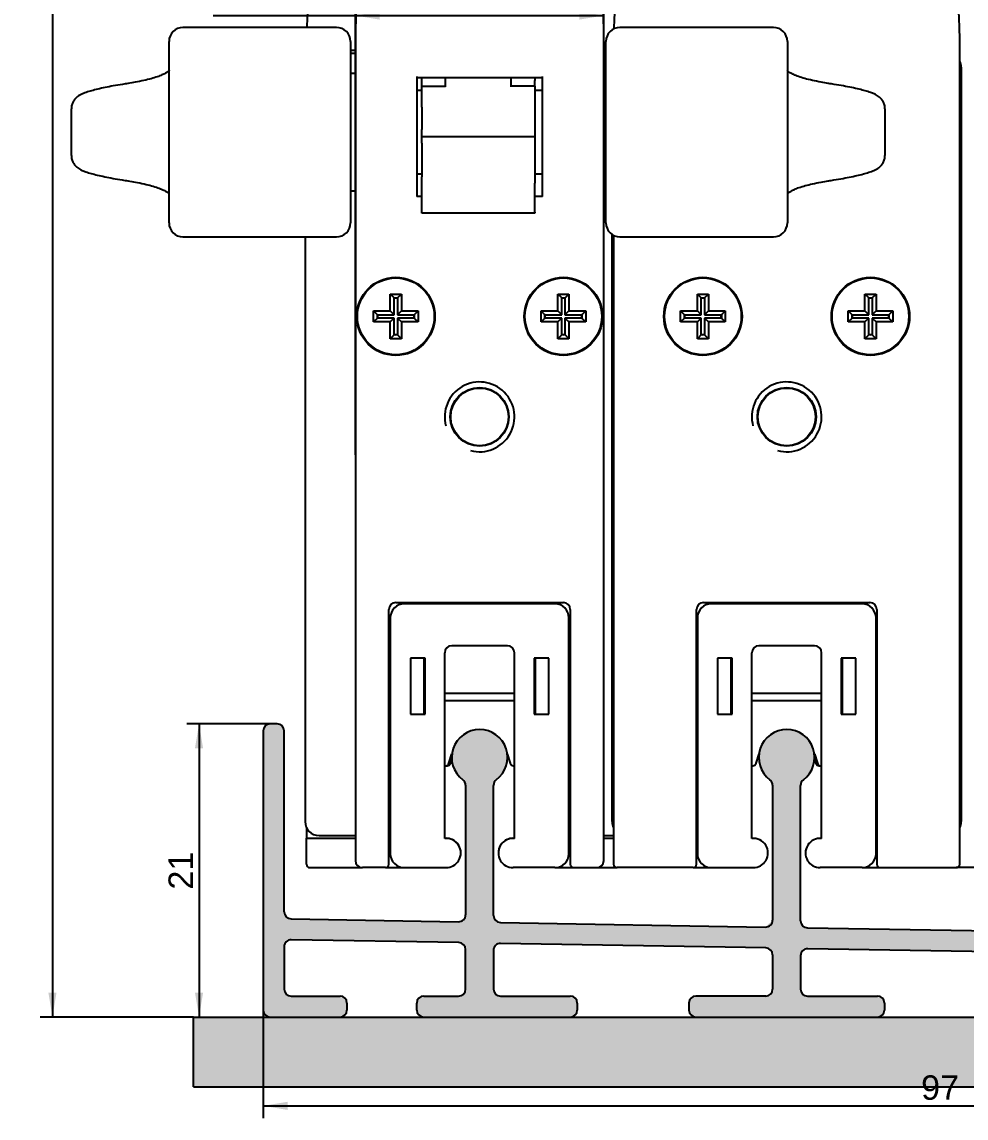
# Model space of a CAD drawing. Header units: millimetres. Extents: x -17 to 488, y 327 to 596.
# Drawn here: x 357.4 to 425, y 326.6 to 405.1 of the extents above; entities that cross this region are included whole.
import ezdxf
from ezdxf.enums import TextEntityAlignment as Align

# ---------------------------------------------------------------- set-up
doc = ezdxf.new("R2010")
doc.units = ezdxf.units.MM
doc.layers.add('Default', color=7, linetype='Continuous')
doc.layers.add('DV3_Default', color=7, linetype='Continuous')
doc.styles.add('SEACAD_Arial', font='arial.ttf')
doc.dimstyles.new('ISO', dxfattribs={"dimtxt": 1.75, "dimasz": 1.75, "dimexe": 0.875, "dimexo": 0, "dimgap": 0.4375, "dimtad": 1, "dimtxsty": 'SEACAD_Arial', "dimblk1": '_SE_FILLED', "dimblk2": '_SE_FILLED', "dimsah": 1, "dimcen": 0.875, "dimadec": 0, "dimazin": 0, "dimtfac": 0.5, "dimtdec": 3, "dimtmove": 0, "dimatfit": 3, "dimfxl": 1, "dimarcsym": 0})

# ---------------------------------------------------------------- blocks, each defined once
blk = doc.blocks.new('SE2')
at = {"layer": 'DV3_Default', "linetype": 'Continuous'}
h = blk.add_hatch(color=7, dxfattribs=at)
edge = h.paths.add_edge_path()
edge.add_arc((410.638316798769, 338.2716447319557), 0.5000000000000964, 0, 89.000000000005, ccw=False)
edge.add_line((411.1383167987692, 338.2716447319557), (411.1383167987692, 335.8262113731814))
edge.add_arc((410.638316798769, 335.8262113731814), 0.5000000000000561, 269.99999999996743, 360, ccw=False)
edge.add_line((410.6383167987689, 335.3262113731813), (405.6439890468433, 335.3262113731846))
edge.add_arc((405.6439890468429, 334.8262113731846), 0.5000000000000143, 89.99999999996092, 180.0000000000065)
edge.add_line((405.1439890468429, 334.8262113731845), (405.1439890468429, 334.3262113731574))
edge.add_arc((405.643989046843, 334.3262113731574), 0.5000000000000561, 180.0000000000065, 270)
edge.add_line((405.643989046843, 333.8262113731574), (418.643989046843, 333.8262113731582))
edge.add_arc((418.643989046843, 334.3262113731582), 0.5000000000000143, 270, 360)
edge.add_line((419.143989046843, 334.3262113731582), (419.143989046843, 334.8262113731457))
edge.add_arc((418.643989046843, 334.8262113731457), 0.5000000000000561, 0, 89.99999999996746)
edge.add_line((418.6439890468433, 335.3262113731457), (413.6383167987686, 335.3262113731483))
edge.add_arc((413.6383167987689, 335.8262113731484), 0.5000000000000152, 180.0000000000065, 269.99999999996743, ccw=False)
edge.add_line((413.1383167987689, 335.8262113731483), (413.1383167987687, 338.2192795371713))
edge.add_arc((413.6383167987689, 338.2192795371712), 0.5000000000000073, 88.99960924187098, 179.9999999999935, ccw=False)
edge.add_line((413.6470464114759, 338.719203325225), (432.6470430019875, 338.3875571511145))
edge.add_arc((432.6383167987689, 337.8876333035362), 0.5000000000000971, 0, 89.00000000000489, ccw=False)
edge.add_line((433.138316798769, 337.8876333035362), (433.138316798769, 335.826211373168))
edge.add_arc((432.638316798769, 335.826211373168), 0.5000000000000561, 269.99999999996743, 360, ccw=False)
edge.add_line((432.6383167987687, 335.326211373168), (427.6439890468433, 335.3262113731712))
edge.add_arc((427.6439890468431, 334.8262113731711), 0.5000000000000143, 89.99999999996092, 180.0000000000065)
edge.add_line((427.1439890468431, 334.8262113731711), (427.143989046843, 334.3262113731586))
edge.add_arc((427.6439890468431, 334.3262113731587), 0.5000000000000561, 180.0000000000065, 270.0000000000065)
edge.add_line((427.6439890468432, 333.8262113731586), (440.643989046843, 333.8262113731595))
edge.add_arc((440.643989046843, 334.3262113731595), 0.5000000000000143, 270.0000000000065, 360)
edge.add_line((441.143989046843, 334.3262113731595), (441.143989046843, 334.8262113731409))
edge.add_arc((440.643989046843, 334.8262113731409), 0.5000000000000561, 0, 89.99999999995443)
edge.add_line((440.6439890468433, 335.326211373141), (435.6383167987689, 335.326211373145))
edge.add_arc((435.6383167987692, 335.826211373145), 0.5000000000000134, 180, 269.9999999999544, ccw=False)
edge.add_line((435.1383167987692, 335.826211373145), (435.138316798769, 337.8352681087518))
edge.add_arc((435.638316798769, 337.8352681087517), 0.5000000000000073, 88.99945230196829, 180, ccw=False)
edge.add_line((435.6470477808263, 338.3351918728922), (454.6470430019876, 338.003545722695))
edge.add_arc((454.6383167987689, 337.5036218751167), 0.5000000000000963, 0, 89.000000000005, ccw=False)
edge.add_line((455.138316798769, 337.5036218751167), (455.138316798769, 335.8262113731545))
edge.add_arc((454.638316798769, 335.8262113731545), 0.5000000000000004, 269.99999999996743, 360, ccw=False)
edge.add_line((454.6383167987689, 335.3262113731545), (449.6439890468433, 335.3262113731577))
edge.add_arc((449.643989046843, 334.8262113731577), 0.5000000000000143, 89.99999999996092, 180.0000000000065)
edge.add_line((449.143989046843, 334.8262113731577), (449.1439890468429, 334.32621137316))
edge.add_arc((449.643989046843, 334.32621137316), 0.5000000000000561, 180.0000000000065, 270.0000000000065)
edge.add_line((449.643989046843, 333.82621137316), (462.643989046843, 333.8262113731608))
edge.add_arc((462.643989046843, 334.3262113731608), 0.5000000000000143, 270, 360)
edge.add_line((463.143989046843, 334.3262113731608), (463.143989046843, 334.8262113731506))
edge.add_arc((462.643989046843, 334.8262113731506), 0.5000000000000561, 0, 89.99999999994789)
edge.add_line((462.6439890468433, 335.3262113731506), (457.6383167987687, 335.3262113731543))
edge.add_arc((457.6383167987692, 335.8262113731544), 0.5000000000000143, 180.0000000000065, 269.9999999999544, ccw=False)
edge.add_line((457.1383167987692, 335.8262113731543), (457.1383167987689, 337.4512566803322))
edge.add_arc((457.638316798769, 337.4512566803322), 0.5000000000000004, 88.99966324719458, 179.9999999999935, ccw=False)
edge.add_line((457.6470459402625, 337.951180476614), (469.6657999025988, 337.7413923458546))
edge.add_arc((469.6439890468422, 337.2418682858022), 0.5000000000000974, 0, 87.499866709267, ccw=False)
edge.add_line((470.1439890468424, 337.2418682858022), (470.1439890468428, 335.826211373143))
edge.add_arc((469.6439890468428, 335.8262113731429), 0.5000000000000143, 270.00000000000654, 360, ccw=False)
edge.add_line((469.6439890468428, 335.3262113731429), (466.1439890468362, 335.3262113731427))
edge.add_arc((466.1439890468361, 334.8262113731427), 0.5000000000000143, 90, 180)
edge.add_line((465.6439890468361, 334.8262113731427), (465.643989046836, 334.326211373161))
edge.add_arc((466.1439890468361, 334.326211373161), 0.5000000000000561, 180, 270)
edge.add_line((466.1439890468361, 333.826211373161), (471.1439890468426, 333.8262113731614))
edge.add_arc((471.1439890468426, 334.3262113731581), 0.5000000000000004, 270, 360)
edge.add_line((471.6439890468426, 334.3262113731581), (471.6439890468426, 338.7159141804756))
edge.add_arc((471.1439890468421, 338.7159141804757), 0.5000000000004862, 0, 89.0000000000058)
edge.add_line((471.1527152500607, 339.2158380280545), (457.6295935420582, 339.4518849954982))
edge.add_arc((457.6383167987686, 339.951808894508), 0.5000000000087353, 179.9995981030049, 269.0003376964031, ccw=False)
edge.add_line((457.1383167987722, 339.9518124017209), (457.138316798768, 350.4219697285915))
edge.add_arc((457.638316798768, 350.4219697285916), 0.5000000000000282, 126.70810719254689, 180.0000000000065, ccw=False)
edge.add_arc((456.143989046842, 352.4262113731604), 2.000000000005372, 306.7074381381323, 592.9675637547116)
edge.add_arc((454.6383167987678, 350.4304781541705), 0.5000000000214988, 0, 52.96690000643753, ccw=False)
edge.add_line((455.1383167987894, 350.4304781541705), (455.1383167987686, 340.0041740892923))
edge.add_arc((454.6383167987685, 340.0041740892923), 0.5000000000000561, 269.00034244746894, 360, ccw=False)
edge.add_line((454.6295935835128, 339.504250189568), (435.6295937937607, 339.8358964195242))
edge.add_arc((435.6383167987686, 340.3358203229274), 0.5000000000102683, 179.9995980863426, 269.00036654378374, ccw=False)
edge.add_line((435.1383167987706, 340.3358238302857), (435.1383167987678, 350.4219697285901))
edge.add_arc((435.638316798768, 350.4219697285901), 0.5000000000000316, 126.7081071953505, 180, ccw=False)
edge.add_arc((434.1439890468422, 352.4262113731591), 2.000000000005454, 306.7074381374229, 592.9675637531451)
edge.add_arc((432.6383167987678, 350.4304781541694), 0.500000000021506, 0, 52.966900012675126, ccw=False)
edge.add_line((433.1383167987894, 350.4304781541694), (433.1383167987686, 340.3881855177119))
edge.add_arc((432.6383167987685, 340.3881855177119), 0.5000000000000561, 269.0003693874723, 360, ccw=False)
edge.add_line((432.6295938185729, 339.888261613886), (413.6295939622289, 340.219907845003))
edge.add_arc((413.6383167987686, 340.7198317513469), 0.5000000000113883, 179.9995981029984, 269.0003858517587, ccw=False)
edge.add_line((413.1383167987694, 340.7198352585598), (413.138316798768, 350.421969728589))
edge.add_arc((413.638316798768, 350.4219697285891), 0.5000000000000004, 126.70810719530729, 180.0000000000065, ccw=False)
edge.add_arc((412.1439890468419, 352.4262113731578), 2.000000000005369, 306.7074381374493, 592.9675637530164)
edge.add_arc((410.638316798768, 350.4304781541678), 0.5000000000214705, 6.423306331271306e-12, 52.96690001324703, ccw=False)
edge.add_line((411.1383167987894, 350.4304781541679), (411.1383167987685, 340.7722004160213))
edge.add_arc((410.6383167987685, 340.7721969461314), 0.5000000000120406, 269.0003885105213, 360, ccw=False)
edge.add_line((410.6295939854273, 340.2722730393821), (391.6295940858545, 340.6039192712647))
edge.add_arc((391.6383167987685, 341.1038431797664), 0.5000000000122291, 179.9995975748679, 269.0004000203762, ccw=False)
edge.add_line((391.1383167987686, 341.1038466915882), (391.1383167987678, 350.4219697285878))
edge.add_arc((391.6383167987678, 350.4219697285878), 0.5000000000000004, 126.7081071982438, 180.0000000000065, ccw=False)
edge.add_arc((390.1439890468417, 352.4262113731565), 2.000000000005367, 306.7074381367171, 592.9675637539756)
edge.add_arc((388.6383167987678, 350.4304781541665), 0.5000000000214733, 6.423306331271306e-12, 52.966900009419476, ccw=False)
edge.add_line((389.1383167987894, 350.4304781541665), (389.1383167987684, 341.1562083745508))
edge.add_arc((388.6383167987684, 341.1562083745508), 0.5000000000000561, 269.00029607827173, 360, ccw=False)
edge.add_line((388.6295931789267, 340.6562844818863), (376.6352628436238, 340.865646296652))
edge.add_arc((376.6439890468424, 341.3655701442303), 0.5000000000000887, 179.9996494531007, 269.00000000000483, ccw=False)
edge.add_line((376.1439890468516, 341.3655732033291), (376.1439890468417, 354.3262113731558))
edge.add_arc((375.6439890468417, 354.3262113731558), 0.5000000000000004, 0, 90)
edge.add_line((375.6439890468417, 354.8262113731558), (375.1439890468417, 354.8262113731557))
edge.add_arc((375.1439890468417, 354.3262113731558), 0.5000000000000022, 90, 180.0000000000065)
edge.add_line((374.6439890468417, 354.3262113731557), (374.6439890468428, 334.3262113731556))
edge.add_arc((375.1439890468428, 334.3262113731556), 0.5000000000000561, 180, 270.0000000000065)
edge.add_line((375.1439890468429, 333.8262113731555), (380.1439890468426, 333.8262113731558))
edge.add_arc((380.1439890468426, 334.3262113731558), 0.5000000000000143, 270, 360)
edge.add_line((380.6439890468426, 334.3262113731558), (380.6439890468426, 334.8262113731558))
edge.add_arc((380.1439890468426, 334.8262113731558), 0.5000000000000561, 6.513799999999999e-12, 90.00000000000654)
edge.add_line((380.1439890468425, 335.3262113731558), (376.6439890468428, 335.3262113731557))
edge.add_arc((376.6439890468428, 335.8262113731557), 0.5000000000000073, 180, 270, ccw=False)
edge.add_line((376.1439890468428, 335.8262113731557), (376.1439890468426, 338.8651893241206))
edge.add_arc((376.6439890468425, 338.8651893241205), 0.5000000000000004, 88.99999999999812, 179.999999999987, ccw=False)
edge.add_line((376.6527152500612, 339.3651131716986), (388.6470430019871, 339.1557514020192))
edge.add_arc((388.6383167987685, 338.655827554441), 0.5000000000000973, 6.423306331271306e-12, 88.99999999999841, ccw=False)
edge.add_line((389.1383167987686, 338.6558275544411), (389.1383167987689, 335.8262113731565))
edge.add_arc((388.6383167987687, 335.8262113731564), 0.5000000000000561, 270.00000000000654, 360, ccw=False)
edge.add_line((388.6383167987689, 335.3262113731563), (386.1439890468428, 335.3262113731562))
edge.add_arc((386.1439890468428, 334.8262113731562), 0.5000000000000143, 90, 180.0000000000065)
edge.add_line((385.6439890468428, 334.8262113731562), (385.6439890468426, 334.3262113731562))
edge.add_arc((386.1439890468428, 334.3262113731562), 0.5000000000000561, 180, 270.0000000000065)
edge.add_line((386.1439890468428, 333.8262113731562), (396.6439890468429, 333.8262113731569))
edge.add_arc((396.6439890468428, 334.3262113731569), 0.5000000000000143, 270.0000000000065, 360)
edge.add_line((397.1439890468428, 334.3262113731569), (397.1439890468429, 334.8262113731569))
edge.add_arc((396.6439890468428, 334.8262113731568), 0.5000000000000561, 6.513799999999999e-12, 90.00000000000654)
edge.add_line((396.6439890468428, 335.3262113731569), (391.638316798769, 335.3262113731566))
edge.add_arc((391.638316798769, 335.8262113731566), 0.5000000000000143, 180.0000000000065, 270.00000000000654, ccw=False)
edge.add_line((391.138316798769, 335.8262113731565), (391.1383167987689, 338.6032909655908))
edge.add_arc((391.6383167987689, 338.6032909655907), 0.5000000000000073, 88.9995267784779, 179.9999999999935, ccw=False)
edge.add_line((391.647047130995, 339.1032147410799), (410.6470430019876, 338.771568579534))
blk.add_hatch(color=7, dxfattribs=at).paths.add_polyline_path([(476.643989047031, 333.8262113731616), (369.643989047031, 333.8262113731553), (369.643989047031, 328.8262113731552), (476.643989047031, 328.8262113731616)])
at = {"layer": 'DV3_Default', "color": 7, "linetype": 'Continuous'}
for p, q in [((379.893989047, 404.7288144047), (368.893989047, 404.7288144047)), ((411.1939890469999, 404.7288144047), (400.1939890469999, 404.7288144047)), ((367.893989047, 390.7288144047), (367.893989047, 403.7288144047)), ((380.893989047, 403.7288144047), (380.893989047, 390.7288144047)), ((399.1939890469999, 390.7288144047), (399.1939890469999, 403.7288144047)), ((412.1939890469999, 403.7288144047), (412.1939890469999, 390.7288144047)), ((381.243989047, 403.0748209031), (380.893989047, 403.0748576394)), ((381.243989047, 403.1714168926), (381.2439890457, 345.0288144046)), ((399.0439890457, 345.0288144046), (399.0439890457, 403.170873746)), ((399.043989047, 403.0748209058), (399.1939890469999, 403.07483665)), ((424.5439890491, 344.7788144048), (424.5439890491, 403.1751882666001)), ((381.2439890449, 402.8748209036), (380.893989047, 402.8748209036)), ((399.1939890469999, 402.8748209036), (399.0439890476, 402.8748209036)), ((381.243989047, 401.4288144047), (380.893989047, 401.4288144047)), ((399.1939890469999, 401.4288144047), (399.043989047, 401.4288144047)), ((424.6439890491, 401.8748209032), (424.6439890491, 347.8288144048)), ((385.6439890457, 401.2288144048001), (385.6439890457, 392.6288144048)), ((394.6439890457, 401.1288144048), (385.6439890457, 401.1288144048)), ((385.993989047, 400.9288144045), (385.993989047, 401.1288144048)), ((385.993989047, 400.5284794033), (385.993989047, 400.9288144045)), ((387.6939890469999, 400.4858885247), (387.6939890469999, 401.1288144048)), ((392.393989047, 400.4858885247), (392.393989047, 401.1288144048)), ((394.093989047, 401.1288144048), (394.093989047, 400.9288144045)), ((394.093989047, 400.5284794033), (394.093989047, 400.9288144045)), ((394.6439890457, 392.6288144048), (394.6439890457, 401.2288144048001)), ((385.6439890457, 400.2288144047), (385.993989047, 400.2288144047)), ((385.993989047, 399.0288144046), (385.993989047, 400.5284794033)), ((385.993989047, 400.5284794033), (387.6939890469999, 400.5284794033)), ((394.093989047, 400.5284794033), (392.393989047, 400.5284794033)), ((394.093989047, 400.5284794033), (394.093989047, 399.0288144046)), ((394.093989047, 400.2288144047), (394.6439890457, 400.2288144047)), ((385.993989047, 399.0288144046), (385.993989047, 397.4288144047)), ((394.093989047, 399.0288144046), (394.093989047, 397.4288144047)), ((360.893989047, 398.9013033102), (360.893989047, 395.553583635)), ((419.1939890469999, 395.5563254991), (419.1939890469999, 398.9040451743)), ((385.993989047, 396.9288144047), (385.993989047, 397.4288144047)), ((385.993989047, 396.9288144047), (394.093989047, 396.9288144047)), ((385.993989047, 396.4288144047), (385.993989047, 396.9288144047)), ((394.093989047, 397.4288144047), (394.093989047, 396.9288144047)), ((394.093989047, 396.9288144047), (394.093989047, 396.4288144047)), ((385.993989047, 396.4288144047), (385.993989047, 394.0174895393)), ((394.093989047, 396.4288144047), (394.093989047, 394.0174895393)), ((385.993989047, 394.2288144047), (385.6439890457, 394.2288144047)), ((385.993989047, 393.5844786163), (385.993989047, 394.0174895393)), ((385.993989047, 391.4864024051), (385.993989047, 393.5844786163)), ((394.6439890457, 394.2288144047), (394.093989047, 394.2288144047)), ((394.093989047, 394.0174895393), (394.093989047, 393.5844786164)), ((394.093989047, 391.486402405), (394.093989047, 393.5844786163)), ((380.893989047, 393.0288144047), (381.243989047, 393.0288144047)), ((399.043989047, 393.0288144047), (399.1939890469999, 393.0288144047)), ((385.993989047, 392.6288144048), (385.6439890457, 392.6288144048)), ((394.6439890457, 392.6288144048), (394.093989047, 392.6288144048)), ((385.993989047, 391.4194133279), (385.993989047, 391.4864024051)), ((394.093989047, 391.4194133279), (385.993989047, 391.4194133279)), ((394.093989047, 391.486402405), (394.093989047, 391.4194133279)), ((368.893989047, 389.7288144047), (379.893989047, 389.7288144047)), ((377.6439890449, 389.7288144047), (377.6439890449, 347.8288144052)), ((399.6439890464, 347.8288144048), (399.6439890464, 389.8936497506)), ((399.7439890464, 389.83578585), (399.7439890464, 344.7788144048)), ((400.1939890469999, 389.7288144047), (411.1939890469999, 389.7288144047)), ((384.0235506883, 385.3492527619), (383.7439890457, 385.6288144046)), ((383.7439890457, 385.6288144046), (384.5439890457, 385.6288144046)), ((383.7439890457, 384.4288144046), (383.7439890457, 385.6288144046)), ((384.0235506883, 385.3492527619), (384.0261122148, 385.3388423596)), ((384.0261122148, 384.1466912355), (384.0261122148, 385.3388423596)), ((384.2618658765, 385.3388423596), (384.264427403, 385.3492527619)), ((384.2618658765, 385.3388423596), (384.2618658765, 384.1466912355)), ((384.264427403, 385.3492527619), (384.5439890457, 385.6288144046)), ((384.5439890457, 385.6288144046), (384.5439890457, 384.4288144046)), ((396.0235506883, 385.3492527619), (395.7439890457, 385.6288144046)), ((395.7439890457, 385.6288144046), (396.5439890457, 385.6288144046)), ((395.7439890457, 384.4288144046), (395.7439890457, 385.6288144046)), ((396.0235506883, 385.3492527619), (396.0261122148, 385.3388423596)), ((396.0261122148, 384.1466912355), (396.0261122148, 385.3388423596)), ((396.2618658765, 385.3388423596), (396.264427403, 385.3492527619)), ((396.2618658765, 385.3388423596), (396.2618658765, 384.1466912355)), ((396.264427403, 385.3492527619), (396.5439890457, 385.6288144046)), ((396.5439890457, 385.6288144046), (396.5439890457, 384.4288144046)), ((406.0235506904, 385.3492527615), (405.7439890478, 385.6288144041)), ((405.7439890478, 385.6288144041), (406.5439890478, 385.6288144041)), ((405.7439890478, 384.4288144041), (405.7439890478, 385.6288144041)), ((406.0235506904, 385.3492527615), (406.0261122169, 385.3388423591001)), ((406.0261122169, 384.146691235), (406.0261122169, 385.3388423591001)), ((406.2618658786, 385.3388423591001), (406.2644274051, 385.3492527615)), ((406.2618658786, 385.3388423591001), (406.2618658786, 384.146691235)), ((406.2644274051, 385.3492527615), (406.5439890478, 385.6288144041)), ((406.5439890478, 385.6288144041), (406.5439890478, 384.4288144041)), ((418.0235506904, 385.3492527615), (417.7439890478, 385.6288144041)), ((417.7439890478, 385.6288144041), (418.5439890478, 385.6288144041)), ((417.7439890478, 384.4288144041), (417.7439890478, 385.6288144041)), ((418.0235506904, 385.3492527615), (418.0261122169, 385.3388423591001)), ((418.0261122169, 384.146691235), (418.0261122169, 385.3388423591001)), ((418.2618658786, 385.3388423591001), (418.2644274051, 385.3492527615)), ((418.2618658786, 385.3388423591001), (418.2618658786, 384.146691235)), ((418.2644274051, 385.3492527615), (418.5439890478, 385.6288144041)), ((418.5439890478, 385.6288144041), (418.5439890478, 384.4288144041)), ((382.8235506883, 384.1492527619), (382.5439890457, 384.4288144046)), ((382.5439890457, 383.6288144046), (382.5439890457, 384.4288144046)), ((382.5439890457, 384.4288144046), (383.7439890457, 384.4288144046)), ((382.8339610907, 384.1466912355), (382.8235506883, 384.1492527619)), ((382.8339610907, 384.1466912355), (384.0261122148, 384.1466912355)), ((384.0261122148, 384.1466912355), (383.7439890457, 384.4288144046)), ((384.2618658765, 384.1466912355), (384.5439890457, 384.4288144046)), ((384.2618658765, 384.1466912355), (385.4540170007, 384.1466912355)), ((384.5439890457, 384.4288144046), (385.7439890457, 384.4288144046)), ((385.4644274030001, 384.1492527619), (385.4540170007, 384.1466912355)), ((385.4644274030001, 384.1492527619), (385.7439890457, 384.4288144046)), ((385.7439890457, 384.4288144046), (385.7439890457, 383.6288144046)), ((394.8235506883, 384.1492527619), (394.5439890457, 384.4288144046)), ((394.5439890457, 383.6288144046), (394.5439890457, 384.4288144046)), ((394.5439890457, 384.4288144046), (395.7439890457, 384.4288144046)), ((394.8339610907, 384.1466912355), (394.8235506883, 384.1492527619)), ((394.8339610907, 384.1466912355), (396.0261122148, 384.1466912355)), ((396.0261122148, 384.1466912355), (395.7439890457, 384.4288144046)), ((396.2618658765, 384.1466912355), (396.5439890457, 384.4288144046)), ((396.2618658765, 384.1466912355), (397.4540170007, 384.1466912355)), ((396.5439890457, 384.4288144046), (397.7439890457, 384.4288144046)), ((397.4644274030001, 384.1492527619), (397.4540170007, 384.1466912355)), ((397.4644274030001, 384.1492527619), (397.7439890457, 384.4288144046)), ((397.7439890457, 384.4288144046), (397.7439890457, 383.6288144046)), ((404.8235506904, 384.1492527615), (404.5439890478, 384.4288144041)), ((404.5439890478, 383.6288144041), (404.5439890478, 384.4288144041)), ((404.5439890478, 384.4288144041), (405.7439890478, 384.4288144041)), ((404.8339610928, 384.146691235), (404.8235506904, 384.1492527615)), ((404.8339610928, 384.146691235), (406.0261122169, 384.146691235)), ((406.0261122169, 384.146691235), (405.7439890478, 384.4288144041)), ((406.2618658786, 384.146691235), (406.5439890478, 384.4288144041)), ((406.2618658786, 384.146691235), (407.4540170027, 384.146691235)), ((406.5439890478, 384.4288144041), (407.7439890478, 384.4288144041)), ((407.4644274051, 384.1492527615), (407.4540170027, 384.146691235)), ((407.4644274051, 384.1492527615), (407.7439890478, 384.4288144041)), ((407.7439890478, 384.4288144041), (407.7439890478, 383.6288144041)), ((416.8235506904, 384.1492527615), (416.5439890478, 384.4288144041)), ((416.5439890478, 383.6288144041), (416.5439890478, 384.4288144041)), ((416.5439890478, 384.4288144041), (417.7439890478, 384.4288144041)), ((416.8339610928, 384.146691235), (416.8235506904, 384.1492527615)), ((416.8339610928, 384.146691235), (418.0261122169, 384.146691235)), ((418.0261122169, 384.146691235), (417.7439890478, 384.4288144041)), ((418.2618658786, 384.146691235), (418.5439890478, 384.4288144041)), ((418.2618658786, 384.146691235), (419.4540170027, 384.146691235)), ((418.5439890478, 384.4288144041), (419.7439890478, 384.4288144041)), ((419.4644274051, 384.1492527615), (419.4540170027, 384.146691235)), ((419.4644274051, 384.1492527615), (419.7439890478, 384.4288144041)), ((419.7439890478, 384.4288144041), (419.7439890478, 383.6288144041)), ((382.8235506883, 383.9083760473), (382.5439890457, 383.6288144046)), ((383.7439890457, 383.6288144046), (382.5439890457, 383.6288144046)), ((382.8235506883, 383.9083760473), (382.8339610907, 383.9109375737)), ((384.0261122148, 383.9109375737), (382.8339610907, 383.9109375737)), ((384.0261122148, 383.9109375737), (383.7439890457, 383.6288144046)), ((383.7439890457, 382.4288144046), (383.7439890457, 383.6288144046)), ((384.0261122148, 382.7187864496), (384.0261122148, 383.9109375737)), ((385.4540170007, 383.9109375737), (384.2618658765, 383.9109375737)), ((384.2618658765, 383.9109375737), (384.5439890457, 383.6288144046)), ((384.2618658765, 383.9109375737), (384.2618658765, 382.7187864496)), ((385.7439890457, 383.6288144046), (384.5439890457, 383.6288144046)), ((384.5439890457, 383.6288144046), (384.5439890457, 382.4288144046)), ((385.4540170007, 383.9109375737), (385.4644274030001, 383.9083760473)), ((385.4644274030001, 383.9083760473), (385.7439890457, 383.6288144046)), ((394.8235506883, 383.9083760473), (394.5439890457, 383.6288144046)), ((395.7439890457, 383.6288144046), (394.5439890457, 383.6288144046)), ((394.8235506883, 383.9083760473), (394.8339610907, 383.9109375737)), ((396.0261122148, 383.9109375737), (394.8339610907, 383.9109375737)), ((396.0261122148, 383.9109375737), (395.7439890457, 383.6288144046)), ((395.7439890457, 382.4288144046), (395.7439890457, 383.6288144046)), ((396.0261122148, 382.7187864496), (396.0261122148, 383.9109375737)), ((397.4540170007, 383.9109375737), (396.2618658765, 383.9109375737)), ((396.2618658765, 383.9109375737), (396.5439890457, 383.6288144046)), ((396.2618658765, 383.9109375737), (396.2618658765, 382.7187864496)), ((397.7439890457, 383.6288144046), (396.5439890457, 383.6288144046)), ((396.5439890457, 383.6288144046), (396.5439890457, 382.4288144046)), ((397.4540170007, 383.9109375737), (397.4644274030001, 383.9083760473)), ((397.4644274030001, 383.9083760473), (397.7439890457, 383.6288144046)), ((404.8235506904, 383.9083760468), (404.5439890478, 383.6288144041)), ((405.7439890478, 383.6288144041), (404.5439890478, 383.6288144041)), ((404.8235506904, 383.9083760468), (404.8339610928, 383.9109375733)), ((406.0261122169, 383.9109375733), (404.8339610928, 383.9109375733)), ((406.0261122169, 383.9109375733), (405.7439890478, 383.6288144041)), ((405.7439890478, 382.4288144041), (405.7439890478, 383.6288144041)), ((406.0261122169, 382.7187864492), (406.0261122169, 383.9109375733)), ((407.4540170027, 383.9109375733), (406.2618658786, 383.9109375733)), ((406.2618658786, 383.9109375733), (406.5439890478, 383.6288144041)), ((406.2618658786, 383.9109375733), (406.2618658786, 382.7187864492)), ((407.7439890478, 383.6288144041), (406.5439890478, 383.6288144041)), ((406.5439890478, 383.6288144041), (406.5439890478, 382.4288144041)), ((407.4540170027, 383.9109375733), (407.4644274051, 383.9083760468)), ((407.4644274051, 383.9083760468), (407.7439890478, 383.6288144041)), ((416.8235506904, 383.9083760468), (416.5439890478, 383.6288144041)), ((417.7439890478, 383.6288144041), (416.5439890478, 383.6288144041)), ((416.8235506904, 383.9083760468), (416.8339610928, 383.9109375733)), ((418.0261122169, 383.9109375733), (416.8339610928, 383.9109375733)), ((418.0261122169, 383.9109375733), (417.7439890478, 383.6288144041)), ((417.7439890478, 382.4288144041), (417.7439890478, 383.6288144041)), ((418.0261122169, 382.7187864492), (418.0261122169, 383.9109375733)), ((419.4540170027, 383.9109375733), (418.2618658786, 383.9109375733)), ((418.2618658786, 383.9109375733), (418.5439890478, 383.6288144041)), ((418.2618658786, 383.9109375733), (418.2618658786, 382.7187864492)), ((419.7439890478, 383.6288144041), (418.5439890478, 383.6288144041)), ((418.5439890478, 383.6288144041), (418.5439890478, 382.4288144041)), ((419.4540170027, 383.9109375733), (419.4644274051, 383.9083760468)), ((419.4644274051, 383.9083760468), (419.7439890478, 383.6288144041)), ((384.0235506883, 382.7083760473), (383.7439890457, 382.4288144046)), ((384.0261122148, 382.7187864496), (384.0235506883, 382.7083760473)), ((384.264427403, 382.7083760473), (384.2618658765, 382.7187864496)), ((384.264427403, 382.7083760473), (384.5439890457, 382.4288144046)), ((396.0235506883, 382.7083760473), (395.7439890457, 382.4288144046)), ((396.0261122148, 382.7187864496), (396.0235506883, 382.7083760473)), ((396.264427403, 382.7083760473), (396.2618658765, 382.7187864496)), ((396.264427403, 382.7083760473), (396.5439890457, 382.4288144046)), ((406.0235506904, 382.7083760468), (405.7439890478, 382.4288144041)), ((406.0261122169, 382.7187864492), (406.0235506904, 382.7083760468)), ((406.2644274051, 382.7083760468), (406.2618658786, 382.7187864492)), ((406.2644274051, 382.7083760468), (406.5439890478, 382.4288144041)), ((418.0235506904, 382.7083760468), (417.7439890478, 382.4288144041)), ((418.0261122169, 382.7187864492), (418.0235506904, 382.7083760468)), ((418.2644274051, 382.7083760468), (418.2618658786, 382.7187864492)), ((418.2644274051, 382.7083760468), (418.5439890478, 382.4288144041)), ((384.5439890457, 382.4288144046), (383.7439890457, 382.4288144046)), ((396.5439890457, 382.4288144046), (395.7439890457, 382.4288144046)), ((406.5439890478, 382.4288144041), (405.7439890478, 382.4288144041)), ((418.5439890478, 382.4288144041), (417.7439890478, 382.4288144041)), ((383.6439890457, 344.7788144046), (383.6439890457, 363.0288144046)), ((384.1439890457, 363.5288144046), (396.1439890457, 363.5288144046)), ((395.543989047, 363.4288144046), (384.743989047, 363.4288144046)), ((396.6439890457, 363.0288144046), (396.6439890457, 344.7788144046)), ((405.6839890478, 344.7788144048), (405.6839890478, 363.0288144041)), ((406.1839890478, 363.5288144041), (418.1003513855, 363.5288144041)), ((417.5439890457, 363.4288144041), (406.7439890457, 363.4288144041)), ((418.6003513855, 363.0288144041), (418.6003513855, 344.7788144048)), ((383.743989047, 362.4288144046), (383.743989047, 345.5288144046)), ((396.543989047, 345.5288144046), (396.543989047, 362.4288144046)), ((405.7439890457, 362.4288144041), (405.7439890457, 345.5288144041)), ((418.5439890457, 345.5288144041), (418.5439890457, 362.4288144041)), ((387.643989047, 346.6234381319), (387.643989047, 359.9288144046)), ((392.143989047, 360.4288144046), (388.143989047, 360.4288144046)), ((392.643989047, 346.6234381319), (392.643989047, 359.9288144046)), ((409.6439890457, 346.6234381314), (409.6439890457, 359.9288144041)), ((414.1439890457, 360.4288144041), (410.1439890457, 360.4288144041)), ((414.6439890457, 346.6234381314), (414.6439890457, 359.9288144041)), ((386.243989047, 359.5288144047), (385.191347762, 359.5288144047)), ((385.191347762, 359.5288144047), (385.191347762, 355.5288144047)), ((386.1439890457, 359.5288144047), (386.1439890457, 355.5288144047)), ((386.243989047, 355.5288144047), (386.243989047, 359.5288144047)), ((394.043989047, 359.5288144047), (394.043989047, 355.5288144047)), ((395.096630332, 359.5288144047), (394.043989047, 359.5288144047)), ((394.1439890457, 355.5288144047), (394.1439890457, 359.5288144047)), ((395.096630332, 355.5288144047), (395.096630332, 359.5288144047)), ((408.2439890457, 359.5288144043), (407.1913477607, 359.5288144043)), ((407.1913477607, 359.5288144043), (407.1913477607, 355.5288144043)), ((408.1439890478, 359.5288144043), (408.1439890478, 355.5288144043)), ((408.2439890457, 355.5288144043), (408.2439890457, 359.5288144043)), ((416.0439890457, 359.5288144043), (416.0439890457, 355.5288144043)), ((417.0966303307, 359.5288144043), (416.0439890457, 359.5288144043)), ((416.1439890478, 355.5288144043), (416.1439890478, 359.5288144043)), ((417.0966303307, 355.5288144043), (417.0966303307, 359.5288144043)), ((387.643989047, 357.0288144046), (392.643989047, 357.0288144046)), ((409.643989047, 357.0288144042), (414.643989047, 357.0288144042)), ((387.643989047, 356.4947360508), (392.643989047, 356.4947360508)), ((409.643989047, 356.4947360503), (414.643989047, 356.4947360503)), ((385.191347762, 355.5288144047), (386.243989047, 355.5288144047)), ((394.043989047, 355.5288144047), (395.096630332, 355.5288144047)), ((407.1913477607, 355.5288144043), (408.2439890457, 355.5288144043)), ((416.0439890457, 355.5288144043), (417.0966303307, 355.5288144043)), ((374.6439890468, 354.3262113732), (374.6439890468, 334.3262113732)), ((375.6439890468, 354.8262113732), (375.1439890468, 354.8262113732)), ((376.1439890468, 341.3655732033), (376.1439890468, 354.3262113732)), ((387.9486507344999, 352.0045697539), (388.1611904558, 352.6879550405)), ((392.1267876376, 352.6879550426), (392.3393273596, 352.0045697539)), ((409.9486507344999, 352.0045697533999), (410.1611904557, 352.6879550397)), ((414.1267876377, 352.6879550418), (414.3393273596, 352.0045697533999)), ((388.0486507341, 352.0045697539), (388.1468027111, 352.3201607243)), ((414.1411753926999, 352.3201609129), (414.2393273592, 352.0045699759)), ((387.6439890457, 351.8288144046), (387.709929701, 351.8288144046)), ((387.709929701, 351.8288144046), (387.8099297006, 351.8288144046)), ((392.5780483930999, 351.8288144046), (392.6439890457, 351.8288144046)), ((409.6439890478, 351.8288144042), (409.709929701, 351.8288144042)), ((414.4780483927, 351.8288146267), (414.5780483930999, 351.8288146267)), ((414.5780483930999, 351.8288144042), (414.6439890478, 351.8288144042)), ((389.1383167988, 350.4304781542), (389.1383167988, 341.1562083746)), ((391.1383167988, 341.1038466916), (391.1383167988, 350.4219697286)), ((411.1383167988, 350.4304781542), (411.1383167988, 340.772200416)), ((413.1383167988, 340.7198352586), (413.1383167988, 350.4219697286)), ((377.7439890449, 347.3929245108999), (377.7439890449, 346.6288144052)), ((377.7439890449, 344.7788144052), (377.7439890449, 346.6288144052)), ((377.7439890449, 346.6288144052), (381.243989047, 346.6288144052)), ((378.6439890449, 346.8288144052), (381.2439890449, 346.8288144052)), ((399.0439890476, 346.8288144052), (399.7439890464, 346.8288144052)), ((399.043989047, 346.6288144052), (399.7439890464, 346.6288144052)), ((388.6440466642, 345.02802046), (388.6439882572, 345.0279256767)), ((391.6439314299, 345.02802046), (391.6439898318, 345.0279256736)), ((410.6440466628, 345.0280204594999), (410.6439882558, 345.0279256762)), ((413.6439314285, 345.0280204594999), (413.6439898305, 345.0279256731)), ((377.9939890449, 344.5288144052), (381.743989047, 344.5288144052)), ((383.3939890457, 344.5288144046), (381.7439890457, 344.5288144046)), ((383.3939890457, 344.5288144046), (384.743989047, 344.5288144046)), ((384.743989047, 344.5288144046), (387.7501081705, 344.5288144046)), ((395.543989047, 344.5288144046), (392.5378699236, 344.5288144046)), ((395.543989047, 344.5288144046), (396.8939890457, 344.5288144046)), ((396.8939890457, 344.5288144046), (398.5439890457, 344.5288144046)), ((398.543989047, 344.5288144052), (399.9939890464, 344.5288144052)), ((405.4339890478, 344.5288144048), (399.9939890464, 344.5288144048)), ((405.4339890478, 344.5288144048), (406.743989047, 344.5288144048)), ((406.7439890457, 344.5288144041), (409.7501081691, 344.5288144041)), ((417.5439890457, 344.5288144041), (414.5378699222, 344.5288144041)), ((417.543989047, 344.5288144048), (418.8503513855, 344.5288144048)), ((418.8503513855, 344.5288144048), (424.2939890491, 344.5288144048)), ((427.4339890478, 344.5288144048), (424.2939890491, 344.5288144048)), ((376.6352628436, 340.8656462967), (388.6295931789, 340.6562844819)), ((391.6295940859, 340.6039192713), (410.6295939854, 340.2722730394)), ((413.6295939622, 340.219907845), (432.6295938186, 339.8882616139)), ((388.647043002, 339.155751402), (376.6527152501, 339.3651131717)), ((376.1439890468, 338.8651893241), (376.1439890468, 335.8262113732)), ((389.1383167988, 335.8262113732), (389.1383167988, 338.6558275544)), ((391.1383167988, 338.6032909656), (391.1383167988, 335.8262113732)), ((410.647043002, 338.7715685795), (391.647047131, 339.1032147411)), ((432.647043002, 338.3875571511), (413.6470464115, 338.7192033252)), ((411.1383167988, 338.271644732), (411.1383167988, 335.8262113732)), ((413.1383167988, 338.2192795372), (413.1383167988, 335.8262113731)), ((376.6439890468, 335.3262113732), (380.1439890468, 335.3262113732)), ((380.6439890468, 334.8262113732), (380.6439890468, 334.3262113732)), ((385.6439890468, 334.3262113732), (385.6439890468, 334.8262113732)), ((386.1439890468, 335.3262113732), (388.6383167988, 335.3262113732)), ((391.6383167988, 335.3262113732), (396.6439890468, 335.3262113732)), ((397.1439890468, 334.8262113732), (397.1439890468, 334.3262113732)), ((405.1439890468, 334.8262113732), (405.1439890468, 334.3262113732)), ((410.6383167988, 335.3262113732), (405.6439890468, 335.3262113732)), ((413.6383167988, 335.3262113731), (418.6439890468, 335.3262113731)), ((419.1439890468, 334.8262113731), (419.1439890468, 334.3262113732)), ((369.643989047, 328.8262113732), (369.643989047, 333.8262113732)), ((369.643989047, 333.8262113732), (476.643989047, 333.8262113732)), ((375.1439890468, 333.8262113732), (380.1439890468, 333.8262113732)), ((405.6439890468, 333.8262113732), (418.6439890468, 333.8262113732)), ((369.643989047, 328.8262113732), (476.643989047, 328.8262113732))]:
    blk.add_line(p, q, dxfattribs=at)
for centre, radius in [((384.1439890457, 384.0288144046), 2.80000000000018), ((384.1439890457, 384.0288144046), 2.75), ((396.1439890457, 384.0288144046), 2.80000000000018), ((396.1439890457, 384.0288144046), 2.75), ((406.1439890478, 384.0288144041), 2.80000000000018), ((406.1439890478, 384.0288144041), 2.75), ((418.1439890478, 384.0288144041), 2.80000000000018), ((418.1439890478, 384.0288144041), 2.75), ((390.1439890457, 376.8288144046), 2.099999999999909), ((390.143989047, 376.8288144046), 2.067), ((412.1439890478, 376.8288144042), 2.099999999999909), ((412.143989047, 376.8288144042), 2.067)]:
    blk.add_circle(centre, radius, dxfattribs=at)
for centre, radius, start, end in [((427.5900573292, 403.0684853882), 49.84618249076378, 152.2709506274, 178.0911788975), ((506.2436946293, 402.9001156485), 125.0000000000409, 169.2938153046, 179.8756445723), ((274.0442834635, 402.9001156487), 124.9999999999577, 0.1246048873, 10.7061846954), ((449.59005733, 403.0684853877), 49.84618249076378, 152.2709506273, 178.2004990183), ((374.6979207649, 403.0684853877), 49.84618249076379, 0.1226498998, 27.7290493726), ((368.893989047, 403.7288144047), 1.000000000000001, 90, 180), ((379.893989047, 403.7288144047), 1.000000000000004, 0, 90), ((400.1939890469999, 403.7288144047), 1.000000000000008, 90, 180), ((411.1939890469999, 403.7288144047), 1.000000000000002, 0, 90), ((398.5439886311, 403.1708737455), 0.5000004146298309, 5.35e-08, 0.1246048374), ((423.6439890491, 401.8748209032), 1.000000000000001, 0, 25.8419327632), ((368.893989047, 390.7288144047), 1.000000000000008, 180, 270), ((379.893989047, 390.7288144047), 1.000000000000001, 270, 0), ((400.1939890469999, 390.7288144047), 1.000000000000003, 180, 270), ((411.1939890469999, 390.7288144047), 1.000000000000001, 270, 0), ((384.1439890457, 389.6434242285), 4.295860098107038, 268.3934500373, 271.6065499627), ((384.1439890457, 384.0288144046), 1.315320565519103, 84.85834978840002, 95.1416502116), ((396.1439890457, 389.6434242285), 4.295860098107038, 268.3934500373, 271.6065499627), ((396.1439890457, 384.0288144046), 1.315320565519103, 84.85834978840002, 95.1416502116), ((406.1439890478, 389.6434242281), 4.295860098107038, 268.3934500373, 271.6065499627), ((406.1439890478, 384.0288144041), 1.315320565519103, 84.85834978840002, 95.1416502116), ((418.1439890478, 389.6434242281), 4.295860098107038, 268.3934500373, 271.6065499627), ((418.1439890478, 384.0288144041), 1.315320565519103, 84.85834978840002, 95.1416502116), ((378.5293792217, 384.0288144046), 4.295860098114656, 358.3934500373001, 1.6065499627), ((384.1439890457, 384.0288144046), 1.315320565519103, 174.8583497884, 185.1416502116), ((384.1439890457, 384.0288144046), 1.315320565519102, 354.8583497883999, 5.1416502116), ((389.7585988696, 384.0288144046), 4.295860098114249, 178.3934500373, 181.6065499627), ((390.5293792217, 384.0288144046), 4.295860098114656, 358.3934500373001, 1.6065499627), ((396.1439890457, 384.0288144046), 1.315320565519103, 174.8583497884, 185.1416502116), ((396.1439890457, 384.0288144046), 1.315320565519102, 354.8583497883999, 5.1416502116), ((401.7585988696, 384.0288144046), 4.295860098114249, 178.3934500373, 181.6065499627), ((400.5293792238, 384.0288144041), 4.295860098114656, 358.3934500373001, 1.6065499627), ((406.1439890478, 384.0288144041), 1.315320565519103, 174.8583497884, 185.1416502116), ((406.1439890478, 384.0288144041), 1.315320565519102, 354.8583497883999, 5.1416502116), ((411.7585988717, 384.0288144041), 4.295860098114249, 178.3934500373, 181.6065499627), ((412.5293792238, 384.0288144041), 4.295860098114656, 358.3934500373001, 1.6065499627), ((418.1439890478, 384.0288144041), 1.315320565519103, 174.8583497884, 185.1416502116), ((418.1439890478, 384.0288144041), 1.315320565519102, 354.8583497883999, 5.1416502116), ((423.7585988717, 384.0288144041), 4.295860098114249, 178.3934500373, 181.6065499627), ((384.1439890457, 378.4142045807), 4.295860098114255, 88.3934500373, 91.60654996270002), ((384.1439890457, 384.0288144046), 1.315320565519103, 264.8583497884, 275.1416502116), ((396.1439890457, 378.4142045807), 4.295860098114255, 88.3934500373, 91.60654996270002), ((396.1439890457, 384.0288144046), 1.315320565519103, 264.8583497884, 275.1416502116), ((406.1439890478, 378.4142045802), 4.295860098114255, 88.3934500373, 91.60654996270002), ((406.1439890478, 384.0288144041), 1.315320565519103, 264.8583497884, 275.1416502116), ((418.1439890478, 378.4142045802), 4.295860098114255, 88.3934500373, 91.60654996270002), ((418.1439890478, 384.0288144041), 1.315320565519103, 264.8583497884, 275.1416502116), ((390.143989047, 376.8288144046), 2.5, 255, 195), ((412.143989047, 376.8288144042), 2.5, 255, 195), ((384.1439890457, 363.0288144046), 0.499999999999997, 90, 180), ((384.743989047, 362.4288144046), 1.000000000000001, 90, 180), ((395.543989047, 362.4288144046), 0.9999999999999992, 0, 90), ((396.1439890457, 363.0288144046), 0.5000000000000004, 0, 90), ((406.1839890478, 363.0288144041), 0.4999999999999987, 90, 180), ((406.7439890457, 362.4288144041), 0.9999999999999974, 90, 180), ((417.5439890457, 362.4288144041), 0.9999999999999992, 0, 90), ((418.1003513855, 363.0288144041), 0.5000000000000004, 0, 90), ((388.143989047, 359.9288144046), 0.5000000000000004, 90, 180), ((392.143989047, 359.9288144046), 0.5000000000000004, 0, 90), ((410.1439890457, 359.9288144041), 0.5000000000000004, 90, 180), ((414.1439890457, 359.9288144041), 0.5000000000000013, 0, 90), ((375.1439890468, 354.3262113732), 0.5000000000000022, 90, 180), ((375.6439890468, 354.3262113732), 0.5000000000000004, 0, 90), ((390.1439890468, 352.4262113732), 2.000000000005367, 306.7074381367, 232.967563754), ((412.1439890468, 352.4262113732), 2.000000000005369, 306.7074381374, 232.967563753), ((387.709929701, 352.0788144046), 0.2500000000000002, 270, 342.7237789338), ((387.8099297006, 352.0788144046), 0.2500000000000002, 270, 342.7237789338), ((392.5780483930999, 352.0788144046), 0.2500000000000023, 197.2762210662, 270), ((409.709929701, 352.0788144042), 0.2500000000000002, 270, 342.7237789338), ((414.4780483927, 352.0788146267), 0.2499999999999995, 197.2762210662, 270), ((414.5780483930999, 352.0788144042), 0.2500000000000003, 197.2762210662, 270), ((388.6383167988, 350.4304781542), 0.5000000000214733, 0, 52.96690000939999), ((391.6383167988, 350.4219697286), 0.5000000000000004, 126.7081071982, 180), ((410.6383167988, 350.4304781542), 0.5000000000214705, 0, 52.9669000132), ((413.6383167988, 350.4219697286), 0.5000000000000004, 126.7081071953, 180), ((378.6439890449, 347.8288144052), 1.000000000000001, 180, 270), ((400.6439890464, 347.8288144048), 1.000000000000001, 180, 205.8419327632), ((423.6439890491, 347.8288144048), 1.000000000000008, 334.1580672368, 0), ((387.7501081705, 345.5814174356), 1.049999999999999, 359.9288563333, 95.8005491071), ((387.7501081705, 345.5788144046), 1.050000000000001, 328.360991595, 95.8005491073), ((392.5378699236, 345.5814174356), 1.050000000000001, 84.1994508927, 180.0710412816), ((392.5378699236, 345.5788144046), 1.049999999999999, 84.1994508929, 211.6390084049), ((409.7501081691, 345.5788144041001), 1.049999999999998, 328.360991595, 95.8005491073), ((414.5378699222, 345.5788144041001), 1.049999999999999, 84.1994508929, 211.6390084049), ((381.7439890457, 345.0288144046), 0.4999999999997229, 180.0000000001, 270), ((384.743989047, 345.5288144046), 1.000000000000001, 180, 270), ((387.7501081705, 345.5788144046), 1.049999999999999, 270, 328.3549163898), ((392.5378699236, 345.5788144046), 1.050000000000002, 211.6450836098, 270), ((395.543989047, 345.5288144046), 1.000000000000001, 270, 0), ((398.5439890457, 345.0288144046), 0.4999999999990012, 270, 0), ((406.7439890457, 345.5288144041), 1.000000000000001, 180, 270), ((409.7501081691, 345.5788144041001), 1.049999999999999, 270, 328.3549163898), ((414.5378699222, 345.5788144041001), 1.050000000000002, 211.6450836098, 270), ((417.5439890457, 345.5288144041), 0.9999999999999992, 270, 0), ((377.9939890449, 344.7788144052), 0.2500000000000002, 180, 270), ((383.3939890457, 344.7788144046), 0.2500000000000002, 270, 0), ((396.8939890457, 344.7788144046), 0.2499999999999985, 180, 270), ((399.9939890464, 344.7788144048), 0.2499999999999985, 180, 270), ((405.4339890478, 344.7788144048), 0.2500000000000002, 270, 0), ((418.8503513855, 344.7788144048), 0.2500000000000002, 180, 270), ((424.2939890491, 344.7788144048), 0.2500000000000002, 270, 0), ((376.6439890468, 341.3655701442), 0.5000000000000887, 179.9996494531, 269), ((388.6383167988, 341.1562083746), 0.5000000000000561, 269.0002960783, 0), ((391.6383167988, 341.1038431798), 0.5000000000122291, 179.9995975749, 269.0004000204), ((410.6383167988, 340.7721969461), 0.5000000000120406, 269.0003885105, 0), ((413.6383167988, 340.7198317513), 0.5000000000113883, 179.999598103, 269.0003858518), ((376.6439890468, 338.8651893241), 0.5000000000000004, 89, 180), ((388.6383167988, 338.6558275544), 0.5000000000000973, 0, 89), ((391.6383167988, 338.6032909656), 0.5000000000000073, 88.9995267785, 180), ((410.6383167988, 338.271644732), 0.5000000000000964, 0, 89), ((413.6383167988, 338.2192795372), 0.5000000000000073, 88.9996092419, 180), ((376.6439890468, 335.8262113732), 0.5000000000000073, 180, 270), ((388.6383167988, 335.8262113732), 0.5000000000000561, 270, 0), ((391.6383167988, 335.8262113732), 0.5000000000000143, 180, 270), ((410.6383167988, 335.8262113732), 0.5000000000000561, 270, 0), ((413.6383167988, 335.8262113731), 0.5000000000000152, 180, 270), ((380.1439890468, 334.8262113732), 0.5000000000000561, 0, 90), ((386.1439890468, 334.8262113732), 0.5000000000000143, 90, 180), ((396.6439890468, 334.8262113732), 0.5000000000000561, 0, 90), ((405.6439890468, 334.8262113732), 0.5000000000000143, 90, 180), ((418.6439890468, 334.8262113731), 0.5000000000000561, 0, 90), ((375.1439890468, 334.3262113732), 0.5000000000000561, 180, 270), ((380.1439890468, 334.3262113732), 0.5000000000000143, 270, 0), ((386.1439890468, 334.3262113732), 0.5000000000000561, 180, 270), ((396.6439890468, 334.3262113732), 0.5000000000000143, 270, 0), ((405.6439890468, 334.3262113732), 0.5000000000000561, 180, 270), ((418.6439890468, 334.3262113732), 0.5000000000000143, 270, 0)]:
    blk.add_arc(centre, radius, start, end, dxfattribs=at)
for centre, major_axis, ratio, start_param, end_param in [((365.1004546393, 399.7256057897), (0.1490878957238692, -0.9888239476007754), 0.702477413, 3.127034122431693, 3.160362958735081), ((414.9875234547, 399.7278649269), (-0.1490017270697622, -0.9888369356624084), 0.7024820866, 3.121917053875083, 3.156210571950702), ((365.1004546393, 394.7297638825), (0.1490017270697683, 0.9888369356624084), 0.7024820866, 3.121917053876647, 3.156210571957044), ((414.9875234547, 394.7320230196), (-0.1490878957238657, 0.9888239476006159), 0.702477413, 3.127034122453337, 3.160362958720194)]:
    blk.add_ellipse(centre, major_axis=major_axis, ratio=ratio, start_param=start_param, end_param=end_param, dxfattribs=at)
for points, knots in [([(367.911221345923, 401.6589437715425), (367.9100372344878, 401.6573423339111), (367.8958588018091, 401.6345281051608), (367.8122734721469, 401.558668038914), (367.6463477244143, 401.4505523149257), (367.39260036591, 401.325287429249), (367.0515542020002, 401.1927050256005), (366.6182649524503, 401.0581781978772), (366.0981865441659, 400.9283717738342), (365.5245731771308, 400.8109928330554), (365.1404001635548, 400.7502613610763), (364.9367246864317, 400.7184746503751)], [0, 0, 0, 0, 0.1117837633007548, 0.2115719914486278, 0.3171871073346249, 0.4238830180675115, 0.5359458357934297, 0.6532077792482353, 0.7748125386125513, 0.8995964981358041, 1, 1, 1, 1]), ([(415.1510697214212, 400.7207464501521), (414.9459969798021, 400.7527554182092), (414.5565116808922, 400.8143458782997), (413.9711542232666, 400.9344445863387), (413.4351135072394, 401.0694408495341), (412.9854607294058, 401.2118934117967), (412.634247098518, 401.3536391442798), (412.3848208866563, 401.4850541092475), (412.2378492120932, 401.5906178864583), (412.1984970678897, 401.6325497561741), (412.1881594967593, 401.6450986261578)], [0, 0, 0, 0, 0.1090073505005871, 0.2461543861116305, 0.3821030810761291, 0.5155110355426908, 0.6449262743282442, 0.7690190400067544, 0.8870710348143235, 1, 1, 1, 1]), ([(364.9614004864378, 400.7147138374241), (364.8112517836663, 400.6924437391717), (364.4580202812181, 400.6398082780561), (363.889991311263, 400.5406836014855), (363.3036572628686, 400.4267374556246), (362.7822852703312, 400.3107333949578), (362.3312028499826, 400.19480351916), (361.9399664979281, 400.0738494495309), (361.6629867805678, 399.965713623739), (361.4427531461859, 399.8464943427829), (361.2805105518778, 399.7274751551367), (361.132584540096, 399.5796335832127), (360.9988314902217, 399.3749478819798), (360.908789758525, 399.1312735393989), (360.906729732729, 398.9750794393786), (360.9063900188214, 398.8960665092039)], [0, 0, 0, 0, 0.0618914693537128, 0.1720440128307245, 0.2831227849599191, 0.3952326646300142, 0.508863201913242, 0.6256517776575803, 0.7514433391426022, 0.8171646848408841, 0.8591378717086162, 0.8978824828151405, 0.9350793848938234, 0.972244219438158, 1, 1, 1, 1]), ([(419.1777726537376, 398.9062746282557), (419.1805662377849, 398.9630507677398), (419.1863549681839, 399.0989439992298), (419.1129569111314, 399.322740194542), (418.9959705411208, 399.5288560122161), (418.8589937680635, 399.6833376401353), (418.7194707415896, 399.7980040821159), (418.5706853822624, 399.8915742287987), (418.3848046492365, 399.9832222559945), (418.1324710470363, 400.0809755842262), (417.7828187239189, 400.1898050062173), (417.3374297230661, 400.3056478673328), (416.8172959107179, 400.4224201451419), (416.2194922829825, 400.5391769926248), (415.6410735320462, 400.6403769699939), (415.280434607216, 400.694101155283), (415.1262164205398, 400.7169658763108)], [0, 0, 0, 0, 0.0199669435814703, 0.0562494219786313, 0.0908633079462877, 0.1259963890827541, 0.1643485732691903, 0.2103947039457779, 0.2720570856448555, 0.3680111605676289, 0.4842819163123143, 0.5944163774127774, 0.710665709815145, 0.8241413690735274, 0.9363666865813359, 1, 1, 1, 1]), ([(360.9102054403148, 395.5513541810872), (360.9074118562676, 395.494578041603), (360.9016231258685, 395.3586848101128), (360.975021182921, 395.134888614801), (361.0920075529316, 394.9287727971267), (361.2289843259888, 394.7742911692075), (361.3685073524627, 394.6596247272269), (361.51729271179, 394.5660545805442), (361.703173444816, 394.4744065533483), (361.9555070470158, 394.3766532251169), (362.3051593701338, 394.2678238031255), (362.7505483709864, 394.15198094201), (363.2706821833347, 394.035208664201), (363.8684858110699, 393.9184518167179), (364.4469045620062, 393.817251839349), (364.8075434868364, 393.7635276540599), (364.9617616735126, 393.7406629330321)], [0, 0, 0, 0, 0.0199669435814703, 0.0562494219786313, 0.0908633079462876, 0.125996389082754, 0.1643485732691902, 0.2103947039457781, 0.2720570856448555, 0.3680111605676289, 0.4842819163123142, 0.5944163774127773, 0.7106657098151449, 0.8241413690735276, 0.9363666865813358, 1, 1, 1, 1]), ([(415.1265776076146, 393.7429149719187), (415.2767263103862, 393.7651850701712), (415.6299578128343, 393.8178205312868), (416.1979867827895, 393.9169452078573), (416.7843208311837, 394.0308913537183), (417.3056928237212, 394.146895414385), (417.7567752440698, 394.2628252901828), (418.1480115961243, 394.3837793598119), (418.4249913134845, 394.4919151856038), (418.6452249478666, 394.6111344665599), (418.8074675421745, 394.7301536542062), (418.9553935539565, 394.8779952261302), (419.0891466038307, 395.0826809273631), (419.1791883355273, 395.3263552699439), (419.1812483613234, 395.4825493699643), (419.181588075231, 395.561562300139)], [0, 0, 0, 0, 0.0618914693537126, 0.1720440128307247, 0.2831227849599192, 0.3952326646300139, 0.5088632019132417, 0.6256517776575802, 0.7514433391426021, 0.8171646848408839, 0.859137871708616, 0.8978824828151403, 0.9350793848938234, 0.972244219438158, 1, 1, 1, 1]), ([(364.9369083726313, 393.7368823591907), (365.1419811142503, 393.7048733911337), (365.5314664131603, 393.6432829310432), (366.1168238707858, 393.5231842230041), (366.6528645868131, 393.3881879598088), (367.1025173646466, 393.2457353975462), (367.4537309955343, 393.103989665063), (367.703157207396, 392.9725747000953), (367.8501288819592, 392.8670109228846), (367.8894810261628, 392.8250790531687), (367.8998185972932, 392.8125301831849)], [0, 0, 0, 0, 0.1090073505005871, 0.2461543861116305, 0.3821030810761292, 0.5155110355426911, 0.6449262743282445, 0.7690190400067545, 0.8870710348143236, 1, 1, 1, 1]), ([(412.195153653299, 392.8220430316802), (412.1979096099723, 392.8251398736319), (412.2161698362046, 392.8449284084639), (412.2757046219055, 392.8989607704289), (412.4416303696382, 393.007076494417), (412.6953777281424, 393.1323413800939), (413.0364238920523, 393.2649237837423), (413.4697131416022, 393.3994506114656), (413.9897915498864, 393.5292570355088), (414.5634049169216, 393.6466359762874), (414.9475779304976, 393.7073674482666), (415.1512534076207, 393.7391541589677)], [0, 0, 0, 0, 0.0225780980114492, 0.1323882948108432, 0.2486105875170131, 0.3660222218623961, 0.489339774411176, 0.6183786132286189, 0.7521964272672694, 0.8895127360842844, 1, 1, 1, 1])]:
    blk.add_open_spline(points, degree=3, knots=knots, dxfattribs=at)
blk = doc.blocks.new('DMBLK73')
at = {"layer": 'Default', "linetype": 'Continuous', "transparency": 16777216}
for points in [[(376.3939891008595, 327.1673748292851), (376.3939891008595, 327.750708180624), (374.6439890468428, 327.4590415049545)], [(469.893991853849, 327.1673748292851), (471.6439919078657, 327.4590415049545), (469.893991853849, 327.750708180624)]]:
    blk.add_hatch(color=7, dxfattribs=at).paths.add_polyline_path(points)
at = {"layer": 'Default', "color": 7, "linetype": 'Continuous', "transparency": 16777216}
for p, q in [((471.6439890468, 336.5210627768), (471.6439890468, 326.5840414779)), ((374.6439890468, 334.3262113732), (374.6439890468, 326.5840414779)), ((374.6439890468, 327.459041505), (471.6439919079, 327.459041505))]:
    blk.add_line(p, q, dxfattribs=at)
at = {"layer": 'Default', "color": 7, "linetype": 'Continuous', "transparency": 16777216, "style": 'SEACAD_Arial'}
blk.add_text('97', height=1.75, dxfattribs=at).set_placement((421.77442526, 329.646541505), align=Align.TOP_LEFT)
blk = doc.blocks.new('_SE_FILLED')
at = {"color": 0}
blk.add_line((0, 0), (-1, 0), dxfattribs=at)
blk.add_solid([(0, 0), (-1, -0.1665), (-1, 0.1665), (0, 0)], dxfattribs=at)
blk = doc.blocks.new('DMBLK74')
at = {"layer": 'Default', "linetype": 'Continuous', "transparency": 16777216}
for points in [[(369.7533591328733, 353.0762113191391), (370.3366924842122, 353.0762113191391), (370.0450258085427, 354.8262113731558)], [(369.7533591328733, 335.5762117102946), (370.0450258085427, 333.8262116562778), (370.3366924842122, 335.5762117102946)]]:
    blk.add_hatch(color=7, dxfattribs=at).paths.add_polyline_path(points)
at = {"layer": 'Default', "color": 7, "linetype": 'Continuous', "transparency": 16777216}
for p, q in [((375.1439890230999, 354.8262113732), (369.1700257815, 354.8262113732)), ((370.0450258085, 354.8262113732), (370.0450258085, 333.8262116563))]:
    blk.add_line(p, q, dxfattribs=at)
at = {"layer": 'Default', "color": 7, "linetype": 'Continuous', "transparency": 16777216, "style": 'SEACAD_Arial'}
blk.add_text('21', height=1.75, rotation=90, dxfattribs=at).set_placement((367.8575258085, 342.9566462973), align=Align.TOP_LEFT)
blk = doc.blocks.new('DMBLK77')
at = {"layer": 'Default', "linetype": 'Continuous', "transparency": 16777216}
for points in [[(359.2533593267776, 583.5462113191475), (359.8366926781165, 583.5462113191475), (359.5450260024471, 585.2962113731642)], [(359.2533593267776, 335.5762118754078), (359.5450260024471, 333.826211821391), (359.8366926781165, 335.5762118754078)]]:
    blk.add_hatch(color=7, dxfattribs=at).paths.add_polyline_path(points)
at = {"layer": 'Default', "color": 7, "linetype": 'Continuous', "transparency": 16777216}
for p, q in [((369.643989047, 585.2962113732), (358.6700259754, 585.2962113732)), ((359.5450260024, 585.2962113732), (359.5450260024, 333.8262118214)), ((369.643989047, 333.8262113732), (358.6700259754, 333.8262113732))]:
    blk.add_line(p, q, dxfattribs=at)
at = {"layer": 'Default', "color": 7, "linetype": 'Continuous', "transparency": 16777216, "style": 'SEACAD_Arial'}
blk.add_text('H', height=1.75, rotation=90, dxfattribs=at).set_placement((357.3575260024, 458.0737115973), align=Align.TOP_LEFT)
blk = doc.blocks.new('DMBLK78')
at = {"layer": 'Default', "linetype": 'Continuous', "transparency": 16777216}
for points in [[(382.9939891003702, 405.8770008789974), (381.2439890463535, 405.585334203328), (382.9939891003702, 405.2936675276586)], [(397.2939885572229, 405.8770008789974), (397.2939885572229, 405.2936675276586), (399.0439886112396, 405.585334203328)]]:
    blk.add_hatch(color=7, dxfattribs=at).paths.add_polyline_path(points)
at = {"layer": 'Default', "color": 7, "linetype": 'Continuous', "transparency": 16777216}
for p, q in [((381.2439890464, 374.1001156486), (381.2439890464, 406.4603342303)), ((399.0439890457, 403.1708729558999), (399.0439890457, 406.4603342303)), ((371.0526024808, 405.5853342033), (399.0439886112, 405.5853342033))]:
    blk.add_line(p, q, dxfattribs=at)
at = {"layer": 'Default', "color": 7, "linetype": 'Continuous', "transparency": 16777216, "style": 'SEACAD_Arial'}
blk.add_text('17,8', height=1.75, dxfattribs=at).set_placement((371.6651021776, 407.7728342033), align=Align.TOP_LEFT)

msp = doc.modelspace()

# ---------------------------------------------------------------- block references
at = {"layer": 'Default'}
msp.add_blockref('SE2', (0, 0), dxfattribs=at)

# ---------------------------------------------------------------- dimensions: what is measured, and where the dimension line sits
at = {"layer": 'Default', "color": 7, "linetype": 'Continuous'}
for base, p1, angle, text, picture, middle, dimtype in [((359.5450260024, 585.2962113732), (369.643989047, 585.2962113732), 270, '\\A1;H {}', 'DMBLK77', (359.5450260024, 459.5612115973), 161), ((370.0450258085, 333.8262113732), (375.6439890468, 354.8262113732), 90, '\\A1;<>', 'DMBLK74', (370.0450258085, 344.3262115147), 160)]:
    dim = msp.add_linear_dim(base=base, p1=p1, p2=(369.643989047, 333.8262113732), angle=angle, text=text, dimstyle='ISO', dxfattribs=at)
    dim.commit()
    dim.dimension.update_dxf_attribs({"geometry": picture, "text_midpoint": middle, "dimtype": dimtype})
for base, p1, p2, picture, middle in [((399.0439890457, 405.5853342033), (381.2439890464, 374.1001156486), (399.0439890457, 345.0288144046), 'DMBLK78', (377.0710804385, 405.5853342033)), ((471.6439890468, 327.459041505), (374.6439890468, 334.3262113732), (471.6439890468, 336.5210627768), 'DMBLK73', (423.1439904774, 327.459041505))]:
    dim = msp.add_linear_dim(base=base, p1=p1, p2=p2, text='\\A1;<>', dimstyle='ISO', dxfattribs=at)
    dim.commit()
    dim.dimension.update_dxf_attribs({"geometry": picture, "text_midpoint": middle, "dimtype": 160})

doc.saveas('drawing.dxf')
